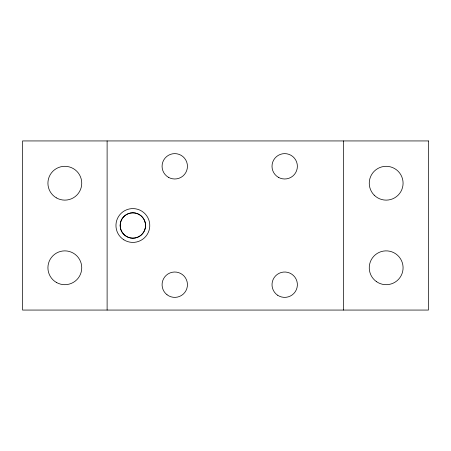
<?xml version="1.0" encoding="UTF-8"?>
<svg xmlns="http://www.w3.org/2000/svg" width="451" height="451" viewBox="0 0 451 451"><rect width="100%" height="100%" fill="white"/><g stroke="black" fill="none" stroke-linecap="round" stroke-linejoin="round"><path stroke-width="0.68" d="M343.386 140.938L343.386 310.062M107.112 140.938L107.112 310.062M428.45 140.938L22.55 140.938L22.55 310.062L428.45 310.062L428.45 140.938M123.845 239.808A16.912 16.912 0 0 0 149.76 226.16A16.912 16.912 0 0 0 124.983 210.538A16.912 16.912 0 0 0 123.845 239.808M126.522 236.487A12.684 12.684 0 0 0 145.549 225.5A12.684 12.684 0 0 0 126.522 214.513A12.684 12.684 0 0 0 126.522 236.487A12.684 12.684 0 0 0 145.549 225.5A12.684 12.684 0 0 0 126.522 214.513A12.684 12.684 0 0 0 126.522 236.487M374.212 195.176A16.912 16.912 0 0 0 402.506 187.593A16.912 16.912 0 0 0 381.794 166.881A16.912 16.912 0 0 0 374.212 195.176M56.375 197.865A16.912 16.912 0 0 0 81.744 183.219A16.912 16.912 0 0 0 56.375 168.573A16.912 16.912 0 0 0 56.375 197.865M278.352 177.294A12.684 12.684 0 0 0 297.378 166.306A12.684 12.684 0 0 0 278.352 155.319A12.684 12.684 0 0 0 278.352 177.294M277.641 295.236A12.684 12.684 0 0 0 297.35 285.528A12.684 12.684 0 0 0 279.09 273.317A12.684 12.684 0 0 0 277.641 295.236M168.42 177.294A12.684 12.684 0 0 0 187.447 166.306A12.684 12.684 0 0 0 168.42 155.319A12.684 12.684 0 0 0 168.42 177.294M167.011 294.734A12.684 12.684 0 0 0 187.334 286.385A12.684 12.684 0 0 0 169.942 272.962A12.684 12.684 0 0 0 167.011 294.734M56.375 282.427A16.912 16.912 0 0 0 81.744 267.781A16.912 16.912 0 0 0 56.375 253.135A16.912 16.912 0 0 0 56.375 282.427M376.472 281.638A16.912 16.912 0 0 0 403.019 269.253A16.912 16.912 0 0 0 379.015 252.453A16.912 16.912 0 0 0 376.472 281.638"/></g></svg>
